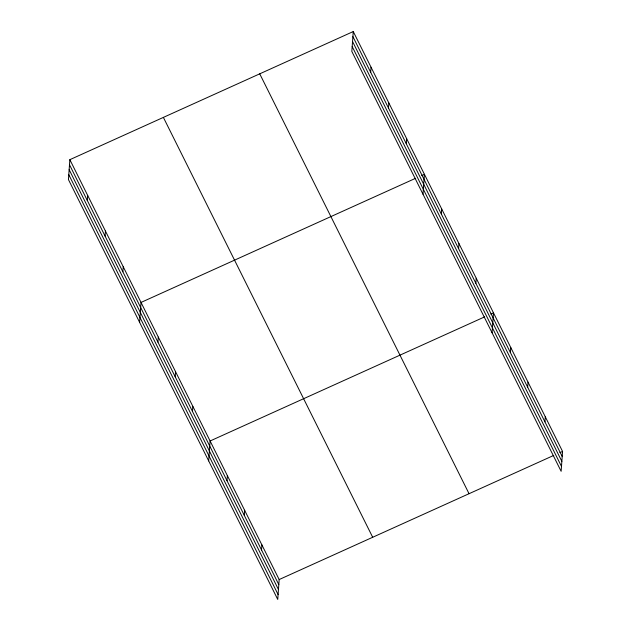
<?xml version="1.0" encoding="UTF-8"?>
<svg xmlns="http://www.w3.org/2000/svg" width="631" height="631" viewBox="0 0 631 631"><rect width="100%" height="100%" fill="white"/><g stroke="black" fill="none" stroke-linecap="round" stroke-linejoin="round"><path stroke-width="0.95" d="M69.86 159.675L68.44 179.575L277.743 599.45L279.17 579.55L69.86 159.675L353.257 31.55L562.56 451.425L561.14 471.325L351.83 51.45L353.257 31.55M87.291 200.429L87.654 195.365M105.085 236.12L105.448 231.056M122.871 271.811L123.234 266.747M139.601 322.331L141.029 302.43L415.6 178.297M157.931 342.136L158.294 337.072M175.197 376.778L175.56 371.714M192.471 411.42L192.834 406.356M208.672 460.89L210.099 440.99L484.671 316.857M227.002 480.696L227.365 475.632M244.268 515.338L244.631 510.274M261.542 549.972L261.904 544.908M370.681 72.305L371.044 67.241M388.475 107.996L388.838 102.932M406.269 143.679L406.632 138.615M422.991 194.206L424.418 174.306L421.776 175.505M441.329 214.012L441.692 208.948M458.595 248.653L458.958 243.59M475.861 283.287L476.224 278.224M492.07 332.766L493.489 312.866L490.847 314.064M510.4 352.571L510.763 347.507M527.666 387.205L528.029 382.149M544.932 421.847L545.294 416.783M279.17 579.55L553.742 455.416M559.918 452.624L562.56 451.425M352.895 36.614L562.197 456.489M352.54 41.512L561.85 461.387M352.185 46.552L561.487 466.427M259.735 73.835L469.046 493.71M163.382 117.398L372.692 537.273M69.497 164.738L278.807 584.614M69.15 169.636L278.452 589.512M68.787 174.677L278.097 594.552"/></g></svg>
